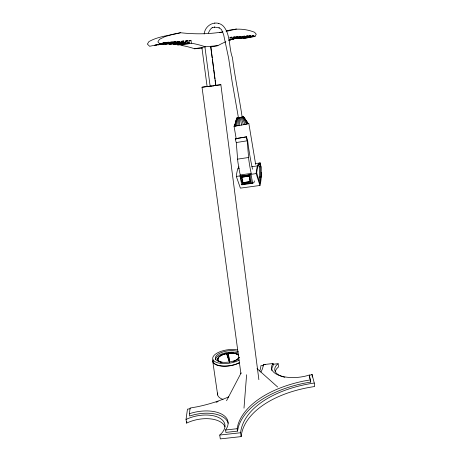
<?xml version="1.0" encoding="UTF-8"?>
<svg xmlns="http://www.w3.org/2000/svg" width="462" height="462" viewBox="0 0 462 462"><rect width="100%" height="100%" fill="white"/><g stroke="black" fill="none" stroke-linecap="round" stroke-linejoin="round"><path stroke-width="0.69" d="M254.279 180.89L254.244 182.161L252.685 183.333L251.045 174.601L251.184 173.4A44.167 9.973 81.9 0 1 248.775 159.586L247.205 140.8L236.278 142.539L237.791 161.238A43.948 10.614 81.8 0 0 240.24 174.965L240.477 176.363M235.06 126.091L238.097 125.641L238.513 117.804L243.624 116.822L248.296 123.614L247.476 123.885L243.203 116.944M243.994 408.154L246.604 374.757M259.973 185.458L256.162 173.597L256.312 171.951A35.516 7.998 82.7 0 1 257.27 166.453C257.732 165.026 258.437 162.953 260.21 162.913L261.088 167.25L261.117 178.592A37.797 8.917 81.7 0 1 260.268 184.298L259.973 185.458L240.396 188.138L236.325 176.432L236.521 174.792A35.193 8.951 82.6 0 1 237.676 169.317L238.981 166.817M228.159 423.238A29.372 15.627 -11.2 0 0 190.2 415.852L189.749 416.031L189.391 413.75L190.136 408.038L197.332 406.762A77.414 34.252 -10.5 0 0 228.713 396.87M252.835 183.218L241.759 184.846L240.084 176.166L240.24 174.965L251.184 173.4M225.011 426.83A25.808 13.877 -11.2 0 0 186.619 423.105L186.81 421.725M186.619 423.105L186.036 419.444L187.457 409.159A74.382 33.125 -10.5 0 0 190.269 408.72M238.513 117.804L237.791 117.92L236.648 125.855L234.032 126.138L236.215 138.883M271.8 370.564A25.289 11.625 -5 0 1 273.117 365.771L273.054 363.519L263.34 364.628L262.797 367.66A77.414 34.252 -10.5 0 1 260.891 372.118M235.539 125.999L237.237 118.001L237.791 117.92M189.391 413.75L189.836 413.571A29.401 15.535 -11.1 0 1 220.461 413.53A29.401 15.535 -11.1 0 1 225.739 429.712L225.826 432.409L237.485 431.127L238.427 426.761A97.777 54.175 -2 0 1 303.938 383.264L310.764 382.057L309.315 374.988L308.934 375.144A25.312 11.55 -5 0 1 280.457 375.849A25.312 11.55 -5 0 1 272.863 363.715L273.054 363.519M237.485 431.127L237.15 428.713L238.092 424.376A97.869 53.863 -2.1 0 1 303.696 381.069L310.528 379.862M204.158 33.974C205.041 25.127 215.477 19.514 222.73 25.537C230.856 33.582 228.621 47.546 232.421 57.571C234.962 77.645 239.258 97.401 242.198 117.417M237.237 118.001L236.879 118.041L234.581 126.039L236.752 118.041L238.427 117.671M208.281 33.073L210.401 29.256L212.664 27.385M226.553 400.745L241.152 372.863M243.07 37.48L243.185 38.427L244.231 38.45L255.036 36.429L256.254 34.228L254.556 32.253C245.605 28.684 235.539 28.084 226.322 31.023M228.395 356.831C229.429 356.987 227.356 357.045 228.488 356.866M250.127 181.682L249.382 176.01L241.972 177.171L242.92 182.686L250.127 181.682L249.382 176.01M242.423 183.639L251.322 182.386L250.063 174.925L241.147 176.213L242.446 183.622M242.92 182.686L250.317 181.543M250.034 174.942L241.147 176.213M255.671 164.466L248.845 123.516L246.419 124.122L242.671 117.053M234.581 126.039L236.752 118.041M234.032 126.138L234.985 125.831M236.278 142.55A6.26 1.582 81.1 0 1 235.302 138.739L246.541 136.85A10.817 2.541 81.2 0 0 247.644 140.61L247.817 141.984A68.902 14.819 81.7 0 0 252.523 169.225M235.297 138.739L246.541 136.85M259.944 163.744L258.547 165.177L257.588 167.752A33.183 7.473 82.6 0 0 256.693 172.88L259.863 183.385L259.95 183.056A35.233 8.304 81.7 0 0 260.747 177.731L260.851 166.661L259.944 163.744L258.622 163.935M228.447 356.993C228.101 357.467 228.176 357.38 228.367 356.756M228.754 40.096L233.708 38.981L233.472 37.064L235.227 36.925L235.418 38.519L236.382 38.259L236.209 36.844L237.947 36.706L238.092 37.884L239.518 37.566L239.403 36.59L241.124 36.458L241.222 37.278L232.779 38.848M232.184 39.449L231.907 37.185L230.14 37.33L230.22 40.079A136.538 93.607 -88 0 0 228.979 40.523M212.387 27.593L212.058 27.68L214.697 27.108L214.345 27.062L219.271 27.905L218.976 27.732L221.471 29.533L223.596 34.5L228.655 58.287L232.132 81.814L238.49 118.053M242.14 117.44L241.678 117.544M258.876 379.683L220.871 84.737L212.445 85.92M210.77 46.356L215.875 85.401L213.536 85.77M222.938 31.895A453.06 239.634 64.6 0 1 180.532 32.733C169.97 35.482 158.599 36.14 148.926 41.603L147.366 44.092L149.636 46.275L163.161 43.52L163.034 42.654L165.171 42.487L165.269 43.157L154.724 45.322L166.62 42.954L166.534 42.377L168.653 42.209L168.722 42.677L170.588 42.487L170.524 42.059L173.862 42.256L173.799 41.799L175.872 41.638L175.947 42.157L177.547 42.146L177.454 41.511L179.51 41.349L179.626 42.14L181.907 42.233L181.762 41.17L183.789 41.008L183.98 42.354L185.926 42.521L185.695 40.858L187.705 40.696L187.988 42.752L189.31 42.926L188.987 40.598L190.979 40.437L191.366 43.237L194.421 43.792A138.45 105.989 -88 0 1 205.267 46.795L217.879 45.657L210.493 47.009M240.921 373.741L202.027 87.237L207.074 86.446M163.063 42.92L165.171 42.487M163.017 43.105L165.13 42.666M241.141 117.348L243.364 124.734L246.823 124.07M161.613 43.659L158.091 44.381L158.16 44.843L170.588 42.487M163.022 43.37L168.653 42.209M167.706 42.637L169.82 42.204M158.16 44.843L172.621 41.898M168.855 42.81L171.679 42.233M162.041 44.063L162.098 44.473L175.872 41.638M162.098 44.473L175.335 41.944M174.203 42.423L175.531 42.157M176.859 41.886L179.51 41.349M163.9 43.907L165.275 43.798L165.35 44.306L175.947 42.157M177.547 42.146L165.35 44.306M181.133 41.545L183.789 41.008M180.532 32.733L173.186 34.211L164.715 36.717L159.442 39.345L157.871 41.886L160.152 44.121L163.161 43.52M168.896 43.503L169.011 44.283L179.626 42.14M181.04 41.794L182.369 41.528M185.707 41.101L187.705 40.696M185.66 41.262L186.989 40.997M181.907 42.233L171.287 44.364L169.011 44.283M188.981 40.841L190.979 40.437M183.98 42.354L173.348 44.473L175.289 44.635L185.926 42.521M187.988 42.752L177.344 44.854L178.655 45.028L189.31 42.926M191.366 43.237L180.706 45.322L183.755 45.859A135.892 105.555 -88.2 0 1 194.566 48.776L202.31 48.175M229.885 37.578L231.907 37.185M233.206 37.312L235.227 36.925M232.836 37.491L234.188 37.231M245.305 124.382L241.574 125.058L240.252 117.51M235.926 37.093L237.947 36.706M237.075 37.231L241.124 36.458M238.958 37.076L240.309 36.821M242.689 36.556L244.71 36.169L244.785 36.775L231.375 39.287M242.931 36.689L244.958 36.302M243.266 36.81L247.996 35.909L248.059 36.486L237.26 38.525L237.191 37.959M231.664 39.154L243.087 36.977L243.006 36.307L244.71 36.169M247.366 36.331L250.745 35.69L250.826 36.383L252.31 36.365L252.223 35.574L253.875 35.441L253.99 36.406L255.036 36.429M230.272 39.628L233.708 38.981M247.996 35.909L246.31 36.042L246.373 36.614L233.986 38.82M237.26 38.525L249.139 36.423L249.07 35.822L250.745 35.69M251.854 35.828L253.875 35.441M229.123 40.258L230.469 40.003M250.826 36.383L240.021 38.415L252.31 36.365M243.185 38.427L253.99 36.406M194.566 48.776L205.267 46.795M239.241 117.515L240.125 117.36M226.663 353.494L229.441 362.075L226.744 354.071L226.663 353.494L228.176 353.222L229.649 362.041M226.744 354.071L228.257 353.8L228.176 353.222M241.586 125.075L237.826 125.704M241.222 37.278L243.087 36.977M207.698 86.452L207.016 86.579L210.216 86.215M238.097 125.641L239.778 125.369L239.351 117.666M241.845 117.065L243.624 116.822M239.893 117.868L238.75 118.035M165.269 43.157L166.62 42.954M237.526 159.159L248.504 157.502M255.232 163.652L260.21 162.913M237.878 168.734L239.276 168.532M251.859 166.69L257.45 165.87M258.807 164.518L259.54 166.851L260.851 166.661M236.325 176.432L240.575 175.82M251.911 174.203L256.162 173.597M240.084 176.166L251.045 174.601M241.972 177.171L249.185 176.143M259.488 177.062L260.811 176.877M241.499 184.384L252.437 182.865M210.453 86.053L211.596 85.903M211.105 86.175L213.594 85.84M211.284 86.076L202.027 87.237M214.16 85.493L220.871 84.737M231.889 39.074L232.294 39.027M244.785 36.775L246.373 36.614M213.779 85.62L215.875 85.401M228.476 358.01L228.534 357.813M263.658 365.338L260.903 365.65A74.382 33.125 -10.5 0 1 259.713 371.032M272.615 364.316L278.124 363.686A22.257 10.228 -5 0 0 284.829 377.287M225.473 429.995L237.15 428.713M186.036 419.444A25.843 13.75 -11.2 0 1 218.387 417.394A25.843 13.75 -11.2 0 1 219.733 435.048L240.621 432.75A93.988 52.033 -2 0 1 314.258 383.027L312.006 374.33A22.257 10.228 -5 0 1 309.604 375.392M314.258 383.027L314.634 386.532A93.838 52.512 -1.9 0 0 241.158 436.613L220.305 438.9L219.733 435.048M247.742 123.573L248.845 123.516M159.956 44.231L161.342 44.115M248.059 36.486L249.139 36.423M214.501 23.1L214.853 23.152M218.249 23.62L218.595 23.666M257.016 368.584L277.633 386.989M243.526 116.863L248.117 123.706M243.486 116.822L247.632 123.031M241.967 117.192L245.016 124.417M309.702 377.766L310.002 378.99M310.308 380.214L310.764 382.057M242.533 179.1L242.769 180.48M240.719 177.76L240.956 179.152M241.199 180.55L241.435 181.941M228.257 353.8L229.654 362.069M212.791 361.584L217.677 395.01M163.207 43.965L163.277 44.41M240.621 432.75L241.158 436.613M204.92 46.939L210.135 86.227M201.882 47.499L207.115 86.579M210.66 46.425L212.145 57.762M212.329 59.176L213.531 68.393M213.715 69.808L214.922 79.019M215.107 80.44L215.754 85.401M263.34 364.628L263.513 365.996M278.124 363.686L278.517 366.949A22.228 10.326 -5 0 0 275.225 371.696M238.271 37.872L238.34 38.462M312.006 374.33L312.3 377.067M309.315 374.988L309.546 377.154M259.54 166.851L259.419 177.916A35.21 8.374 81.7 0 1 259.084 180.763M218.145 401.576A74.382 33.125 -10.5 0 1 216.095 402.298M238.958 357.207A10.672 4.632 -8.4 0 1 235.51 360.562M234.973 360.822A10.672 4.632 -8.4 0 1 233.195 361.532M221.922 362.375A10.672 4.632 -8.4 0 1 221.979 354.995A10.672 4.632 -8.4 0 1 238.155 354.914M239.102 357.265A10.811 4.689 -8.4 0 1 237.046 359.8M235.071 360.932A10.811 4.689 -8.4 0 1 233.27 361.648M221.847 362.503A10.811 4.689 -8.4 0 1 221.904 355.03A10.811 4.689 -8.4 0 1 238.288 354.943M239.097 357.195A10.811 4.689 -8.4 0 1 237.035 359.731M235.06 360.862A10.811 4.689 -8.4 0 1 233.258 361.579M221.841 362.433A10.811 4.689 -8.4 0 1 221.893 354.96A10.811 4.689 -8.4 0 1 238.277 354.88M264.634 364.749A2.57 2.362 -3.1 0 1 265.35 364.397M239.72 362.658A16.026 6.976 -8.4 0 1 221.333 366.077A16.026 6.976 -8.4 0 1 212.89 359.736M222.979 399.387A15.812 7.704 -8.5 0 1 217.746 392.977M238.606 358.622A13.017 5.619 -8.4 0 1 219.681 361.734A13.017 5.619 -8.4 0 1 219.369 353.424A13.017 5.619 -8.4 0 1 238.346 351.755M215.563 359.702A13.011 5.642 -8.4 0 1 223.672 353.309A13.011 5.642 -8.4 0 1 238.017 353.072M239.466 362.566A15.668 6.82 -8.4 0 1 222.101 365.973A15.668 6.82 -8.4 0 1 213.086 360.331M239.131 360.106A15.685 6.768 -8.4 0 1 217.729 362.809A15.685 6.768 -8.4 0 1 216.262 353.603A15.685 6.768 -8.4 0 1 237.514 349.948M261.226 172.326A7.19 6.953 58 0 1 261.186 177.212M247.205 140.812A6.295 1.49 81.3 0 1 246.258 136.971M235.874 139.645A10.759 2.703 81.1 0 1 235.608 138.612M236.452 28.95A453.06 239.634 64.6 0 1 226.08 31.341M217.879 45.657A136.538 93.607 -88 0 1 225.872 41.742M221.442 32.23A440.817 237.451 64 0 1 219.617 32.652"/></g></svg>
